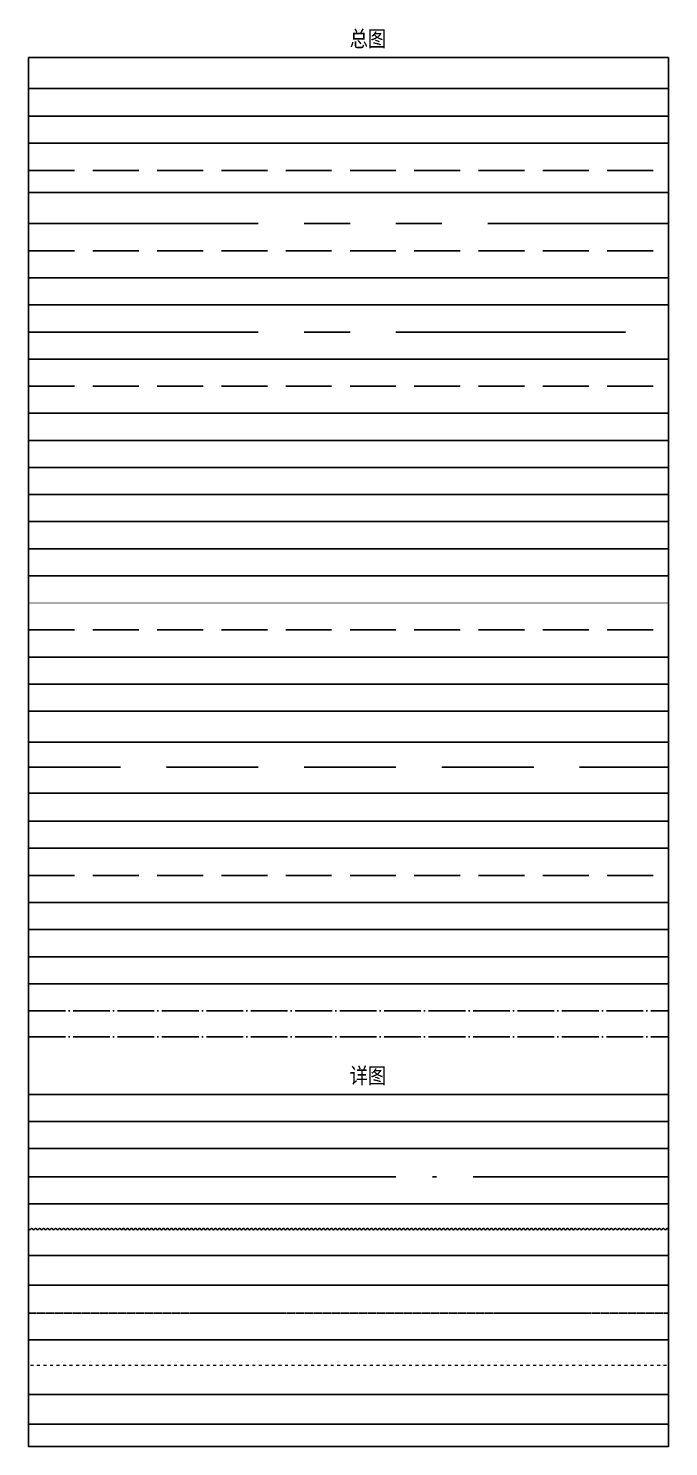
# Model space of a CAD drawing. Header units: millimetres. Extents: x -2430464 to 225692, y -180 to 1805330.
# Drawn here: x -1383687 to -1380200, y 1516710 to 1524435 of the extents above; entities that cross this region are included whole.
import ezdxf

# ---------------------------------------------------------------- set-up
doc = ezdxf.new("R2010")
doc.units = ezdxf.units.MM
doc.header["$LTSCALE"] = 1000
for name, pattern in [('CENTER', [2, 1.25, -0.25, 0.25, -0.25]), ('DASH', [0.35, 0.25, -0.1]), ('DASHED', [0.75, 0.5, -0.25]), ('DOTE', [2.42, 2, -0.2, 0.02, -0.2]), ('PHANTOM', [2.5, 1.25, -0.25, 0.25, -0.25, 0.25, -0.25])]:
    doc.linetypes.add(name, pattern=pattern)
doc.layers.get('0').update_dxf_attribs({"linetype": 'CONTINUOUS'})
doc.layers.get('DEFPOINTS').update_dxf_attribs({"linetype": 'CONTINUOUS'})
for name, color, linetype in [('DIM_COOR', 3, 'CONTINUOUS'), ('DIM_ELEV', 3, 'CONTINUOUS'), ('L-Axis', 1, 'DOTE'), ('L-B.NO.', 2, 'CONTINUOUS'), ('L-Bldg', 8, 'CONTINUOUS'), ('L-Center', 1, 'CENTER'), ('L-Contour', 8, 'DASH'), ('L-ContourText', 53, 'CONTINUOUS'), ('L-ExtendedLine', 8, 'DASH'), ('L-Finished lamps', 2, 'CONTINUOUS'), ('L-Finished product', 13, 'CONTINUOUS'), ('L-Fireroad', 3, 'DASH'), ('L-Floor', 6, 'CONTINUOUS'), ('L-Furniture', 2, 'CONTINUOUS'), ('L-Glass', 144, 'CONTINUOUS'), ('L-Grid', 8, 'DOTE'), ('L-Grid1', 1, 'DOTE'), ('L-Gully', 144, 'CONTINUOUS'), ('L-Hardware', 210, 'CONTINUOUS'), ('L-Hatch', 8, 'CONTINUOUS'), ('L-Hatch1', 9, 'CONTINUOUS'), ('L-Index', 3, 'DASHED'), ('L-Limit', 1, 'PHANTOM'), ('L-Look line', 9, 'CONTINUOUS'), ('L-Look line1', 11, 'CONTINUOUS'), ('L-Objective View', 8, 'CONTINUOUS'), ('L-Outline', 6, 'CONTINUOUS'), ('L-pa', 3, 'CONTINUOUS'), ('L-Parking', 30, 'DASH'), ('L-Pave', 4, 'CONTINUOUS'), ('L-Pave1', 31, 'CONTINUOUS'), ('L-Pavement', 30, 'CONTINUOUS'), ('L-Pool', 5, 'CONTINUOUS'), ('L-Pool1', 150, 'CONTINUOUS'), ('L-Railing', 2, 'CONTINUOUS'), ('L-Rebar', 1, 'CONTINUOUS'), ('L-Section', 4, 'CONTINUOUS'), ('L-Slope line', 1, 'DASH'), ('L-Step', 15, 'CONTINUOUS'), ('L-Stone', 9, 'CONTINUOUS'), ('L-Structure', 50, 'CONTINUOUS'), ('L-Style Index', 2, 'CONTINUOUS'), ('L-Ugoutline', 6, 'DASH'), ('L-Wall', 5, 'CONTINUOUS'), ('L-Water', 150, 'CONTINUOUS'), ('L-Waterproofer', 210, 'CONTINUOUS'), ('L-XREF', 7, 'CONTINUOUS'), ('PUB_TEXT', 7, 'CONTINUOUS')]:
    doc.layers.add(name, color=color, linetype=linetype)
doc.layers.add('L-Auxiliary Line', color=1, linetype='CONTINUOUS', plot=False)
doc.styles.get("Standard").update_dxf_attribs({"font": 'tssdeng.shx', "width": 0.7, "bigfont": 'hztxt.shx'})

# ---------------------------------------------------------------- blocks, each defined once
blk = doc.blocks.new('$LinePat$波浪线')
at = {"color": 0}
for centre, start, end in [((150, -42), 201.67235, 338.32741), ((450, -161), 21.67235, 158.32741)]:
    blk.add_arc(centre, 161, start, end, dxfattribs=at)
blk = doc.blocks.new('$LinePat$防水层1')
at = {"color": 0}
blk.add_solid([(150, 0), (450, 0), (150, -100), (450, -100)], dxfattribs=at)
at = {"layer": 'DEFPOINTS'}
for p in [(0, 0), (600, 0)]:
    blk.add_point(p, dxfattribs=at)

msp = doc.modelspace()

# ---------------------------------------------------------------- linework, layer by layer
msp.add_line((-1383685.19, 1524276.99), (-1380201.78, 1524276.99))
msp.add_lwpolyline([(-1383685.19, 1524276.99), (-1383685.19, 1516709.9), (-1380201.78, 1516709.9), (-1380201.78, 1524276.99)])
at = {"layer": 'DIM_COOR'}
msp.add_lwpolyline([(-1383685.19, 1519231.12), (-1380201.78, 1519231.12)], dxfattribs=at)
at = {"layer": 'DIM_ELEV'}
msp.add_lwpolyline([(-1383685.19, 1519673.8), (-1380201.78, 1519673.8)], dxfattribs=at)
at = {"layer": 'L-Auxiliary Line'}
msp.add_lwpolyline([(-1383685.19, 1520546.56), (-1380201.78, 1520546.56)], dxfattribs=at)
at = {"layer": 'L-Axis'}
msp.add_lwpolyline([(-1383685.19, 1518180.1), (-1380201.78, 1518180.1)], dxfattribs=at)
at = {"layer": 'L-B.NO.', "ltscale": 500}
msp.add_lwpolyline([(-1383685.19, 1523956.97), (-1380201.78, 1523956.97)], dxfattribs=at)
at = {"layer": 'L-Bldg'}
msp.add_lwpolyline([(-1383685.19, 1524106.99), (-1380201.78, 1524106.99)], dxfattribs=at)
at = {"layer": 'L-Center'}
msp.add_lwpolyline([(-1383685.19, 1522781.38), (-1380201.78, 1522781.38)], dxfattribs=at)
at = {"layer": 'L-Contour'}
msp.add_lwpolyline([(-1383685.19, 1522486.26), (-1380201.78, 1522486.26)], dxfattribs=at)
at = {"layer": 'L-ContourText'}
msp.add_lwpolyline([(-1383685.19, 1522338.69), (-1380201.78, 1522338.69)], dxfattribs=at)
at = {"layer": 'L-ExtendedLine', "ltscale": 0.02}
msp.add_lwpolyline([(-1383685.19, 1517436.33), (-1380201.78, 1517436.33)], dxfattribs=at)
at = {"layer": 'L-Finished lamps'}
msp.add_lwpolyline([(-1383685.19, 1520116.49), (-1380201.78, 1520116.49)], dxfattribs=at)
at = {"layer": 'L-Finished product'}
msp.add_lwpolyline([(-1383685.19, 1520268.96), (-1380201.78, 1520268.96)], dxfattribs=at)
at = {"layer": 'L-Fireroad'}
msp.add_lwpolyline([(-1383685.19, 1523224.07), (-1380201.78, 1523224.07)], dxfattribs=at)
at = {"layer": 'L-Floor'}
msp.add_lwpolyline([(-1383685.19, 1518628.66), (-1380201.78, 1518628.66)], dxfattribs=at)
at = {"layer": 'L-Furniture'}
msp.add_lwpolyline([(-1383685.19, 1521600.88), (-1380201.78, 1521600.88)], dxfattribs=at)
at = {"layer": 'L-Glass'}
msp.add_lwpolyline([(-1383685.19, 1516994.28), (-1380201.78, 1516994.28)], dxfattribs=at)
at = {"layer": 'L-Grid', "ltscale": 0.1}
msp.add_lwpolyline([(-1383685.19, 1519083.55), (-1380201.78, 1519083.55)], dxfattribs=at)
at = {"layer": 'L-Grid1', "ltscale": 0.1}
msp.add_lwpolyline([(-1383685.19, 1518941.87), (-1380201.78, 1518941.87)], dxfattribs=at)
at = {"layer": 'L-Gully'}
msp.add_lwpolyline([(-1383685.19, 1521010.63), (-1380201.78, 1521010.63)], dxfattribs=at)
at = {"layer": 'L-Hardware'}
msp.add_lwpolyline([(-1383685.19, 1517291.86), (-1380201.78, 1517291.86)], dxfattribs=at)
at = {"layer": 'L-Hatch'}
msp.add_lwpolyline([(-1383685.19, 1519526.24), (-1380201.78, 1519526.24)], dxfattribs=at)
at = {"layer": 'L-Hatch1'}
msp.add_lwpolyline([(-1383685.19, 1519378.68), (-1380201.78, 1519378.68)], dxfattribs=at)
at = {"layer": 'L-Index'}
msp.add_lwpolyline([(-1383685.19, 1520411.62), (-1380201.78, 1520411.62)], dxfattribs=at)
at = {"layer": 'L-Limit'}
msp.add_lwpolyline([(-1383685.19, 1523371.63), (-1380201.78, 1523371.63)], dxfattribs=at)
at = {"layer": 'L-Look line'}
msp.add_lwpolyline([(-1383685.19, 1517751.08), (-1380201.78, 1517751.08)], dxfattribs=at)
at = {"layer": 'L-Look line1'}
msp.add_lwpolyline([(-1383685.19, 1517589.85), (-1380201.78, 1517589.85)], dxfattribs=at)
at = {"layer": 'L-Objective View'}
msp.add_lwpolyline([(-1383685.19, 1518032.53), (-1380201.78, 1518032.53)], dxfattribs=at)
at = {"layer": 'L-Outline'}
msp.add_lwpolyline([(-1383685.19, 1523809.41), (-1380201.78, 1523809.41)], dxfattribs=at)
at = {"layer": 'L-pa'}
msp.add_lwpolyline([(-1383685.19, 1521453.32), (-1380201.78, 1521453.32)], dxfattribs=at)
at = {"layer": 'L-Parking'}
msp.add_lwpolyline([(-1383685.19, 1521158.19), (-1380201.78, 1521158.19)], dxfattribs=at)
at = {"layer": 'L-Pave'}
msp.add_lwpolyline([(-1383685.19, 1523076.51), (-1380201.78, 1523076.51)], dxfattribs=at)
at = {"layer": 'L-Pave1'}
msp.add_lwpolyline([(-1383685.19, 1522928.94), (-1380201.78, 1522928.94)], dxfattribs=at)
at = {"layer": 'L-Pavement'}
msp.add_lwpolyline([(-1383685.19, 1522633.82), (-1380201.78, 1522633.82)], dxfattribs=at)
at = {"layer": 'L-Pool'}
msp.add_lwpolyline([(-1383685.19, 1522043.57), (-1380201.78, 1522043.57)], dxfattribs=at)
at = {"layer": 'L-Pool1'}
msp.add_lwpolyline([(-1383685.19, 1521896.01), (-1380201.78, 1521896.01)], dxfattribs=at)
at = {"layer": 'L-Railing', "ltscale": 0.02}
msp.add_lwpolyline([(-1383685.19, 1520715.51), (-1380201.78, 1520715.51)], dxfattribs=at)
at = {"layer": 'L-Rebar'}
msp.add_lwpolyline([(-1383685.19, 1516833.05), (-1380201.78, 1516833.05)], dxfattribs=at)
at = {"layer": 'L-Section'}
msp.add_lwpolyline([(-1383685.19, 1518481.1), (-1380201.78, 1518481.1)], dxfattribs=at)
at = {"layer": 'L-Slope line'}
msp.add_lwpolyline([(-1383685.19, 1519821.37), (-1380201.78, 1519821.37)], dxfattribs=at)
at = {"layer": 'L-Step'}
msp.add_lwpolyline([(-1383685.19, 1521748.44), (-1380201.78, 1521748.44)], dxfattribs=at)
at = {"layer": 'L-Stone', "const_width": 2.94}
msp.add_lwpolyline([(-1383685.19, 1521305.76), (-1380201.78, 1521305.76)], dxfattribs=at)
at = {"layer": 'L-Structure'}
msp.add_lwpolyline([(-1383685.19, 1518333.54), (-1380201.78, 1518333.54)], dxfattribs=at)
at = {"layer": 'L-Style Index', "ltscale": 0.02}
msp.add_lwpolyline([(-1383685.19, 1520863.07), (-1380201.78, 1520863.07)], dxfattribs=at)
at = {"layer": 'L-Ugoutline'}
msp.add_lwpolyline([(-1383685.19, 1523661.85), (-1380201.78, 1523661.85)], dxfattribs=at)
at = {"layer": 'L-Wall', "ltscale": 0.1}
msp.add_lwpolyline([(-1383685.19, 1522191.13), (-1380201.78, 1522191.13)], dxfattribs=at)
at = {"layer": 'L-XREF'}
msp.add_lwpolyline([(-1383685.19, 1523541.63), (-1380201.78, 1523541.63)], dxfattribs=at)
at = {"layer": 'PUB_TEXT'}
msp.add_lwpolyline([(-1383685.19, 1519968.93), (-1380201.78, 1519968.93)], dxfattribs=at)

# ---------------------------------------------------------------- block references
at = {"layer": 'L-Water', "xscale": 0.03628560533088059, "yscale": 0.03611433485970246, "zscale": 0.03611433485970246}
for p in [(-1383685.19, 1517898.64), (-1383663.42, 1517898.64), (-1383641.65, 1517898.64), (-1383619.88, 1517898.64), (-1383598.11, 1517898.64), (-1383576.33, 1517898.64), (-1383554.56, 1517898.64), (-1383532.79, 1517898.64), (-1383511.02, 1517898.64), (-1383489.25, 1517898.64), (-1383467.48, 1517898.64), (-1383445.71, 1517898.64), (-1383423.93, 1517898.64), (-1383402.16, 1517898.64), (-1383380.39, 1517898.64), (-1383358.62, 1517898.64), (-1383336.85, 1517898.64), (-1383315.08, 1517898.64), (-1383293.31, 1517898.64), (-1383271.53, 1517898.64), (-1383249.76, 1517898.64), (-1383227.99, 1517898.64), (-1383206.22, 1517898.64), (-1383184.45, 1517898.64), (-1383162.68, 1517898.64), (-1383140.91, 1517898.64), (-1383119.14, 1517898.64), (-1383097.36, 1517898.64), (-1383075.59, 1517898.64), (-1383053.82, 1517898.64), (-1383032.05, 1517898.64), (-1383010.28, 1517898.64), (-1382988.51, 1517898.64), (-1382966.74, 1517898.64), (-1382944.96, 1517898.64), (-1382923.19, 1517898.64), (-1382901.42, 1517898.64), (-1382879.65, 1517898.64), (-1382857.88, 1517898.64), (-1382836.11, 1517898.64), (-1382814.34, 1517898.64), (-1382792.57, 1517898.64), (-1382770.79, 1517898.64), (-1382749.02, 1517898.64), (-1382727.25, 1517898.64), (-1382705.48, 1517898.64), (-1382683.71, 1517898.64), (-1382661.94, 1517898.64), (-1382640.17, 1517898.64), (-1382618.39, 1517898.64), (-1382596.62, 1517898.64), (-1382574.85, 1517898.64), (-1382553.08, 1517898.64), (-1382531.31, 1517898.64), (-1382509.54, 1517898.64), (-1382487.77, 1517898.64), (-1382466, 1517898.64), (-1382444.22, 1517898.64), (-1382422.45, 1517898.64), (-1382400.68, 1517898.64), (-1382378.91, 1517898.64), (-1382357.14, 1517898.64), (-1382335.37, 1517898.64), (-1382313.6, 1517898.64), (-1382291.82, 1517898.64), (-1382270.05, 1517898.64), (-1382248.28, 1517898.64), (-1382226.51, 1517898.64), (-1382204.74, 1517898.64), (-1382182.97, 1517898.64), (-1382161.2, 1517898.64), (-1382139.43, 1517898.64), (-1382117.65, 1517898.64), (-1382095.88, 1517898.64), (-1382074.11, 1517898.64), (-1382052.34, 1517898.64), (-1382030.57, 1517898.64), (-1382008.8, 1517898.64), (-1381987.03, 1517898.64), (-1381965.25, 1517898.64), (-1381943.48, 1517898.64), (-1381921.71, 1517898.64), (-1381899.94, 1517898.64), (-1381878.17, 1517898.64), (-1381856.4, 1517898.64), (-1381834.63, 1517898.64), (-1381812.85, 1517898.64), (-1381791.08, 1517898.64), (-1381769.31, 1517898.64), (-1381747.54, 1517898.64), (-1381725.77, 1517898.64), (-1381704, 1517898.64), (-1381682.23, 1517898.64), (-1381660.46, 1517898.64), (-1381638.68, 1517898.64), (-1381616.91, 1517898.64), (-1381595.14, 1517898.64), (-1381573.37, 1517898.64), (-1381551.6, 1517898.64), (-1381529.83, 1517898.64), (-1381508.06, 1517898.64), (-1381486.28, 1517898.64), (-1381464.51, 1517898.64), (-1381442.74, 1517898.64), (-1381420.97, 1517898.64), (-1381399.2, 1517898.64), (-1381377.43, 1517898.64), (-1381355.66, 1517898.64), (-1381333.89, 1517898.64), (-1381312.11, 1517898.64), (-1381290.34, 1517898.64), (-1381268.57, 1517898.64), (-1381246.8, 1517898.64), (-1381225.03, 1517898.64), (-1381203.26, 1517898.64), (-1381181.49, 1517898.64), (-1381159.71, 1517898.64), (-1381137.94, 1517898.64), (-1381116.17, 1517898.64), (-1381094.4, 1517898.64), (-1381072.63, 1517898.64), (-1381050.86, 1517898.64), (-1381029.09, 1517898.64), (-1381007.32, 1517898.64), (-1380985.54, 1517898.64), (-1380963.77, 1517898.64), (-1380942, 1517898.64), (-1380920.23, 1517898.64), (-1380898.46, 1517898.64), (-1380876.69, 1517898.64), (-1380854.92, 1517898.64), (-1380833.14, 1517898.64), (-1380811.37, 1517898.64), (-1380789.6, 1517898.64), (-1380767.83, 1517898.64), (-1380746.06, 1517898.64), (-1380724.29, 1517898.64), (-1380702.52, 1517898.64), (-1380680.75, 1517898.64), (-1380658.97, 1517898.64), (-1380637.2, 1517898.64), (-1380615.43, 1517898.64), (-1380593.66, 1517898.64), (-1380571.89, 1517898.64), (-1380550.12, 1517898.64), (-1380528.35, 1517898.64), (-1380506.57, 1517898.64), (-1380484.8, 1517898.64), (-1380463.03, 1517898.64), (-1380441.26, 1517898.64), (-1380419.49, 1517898.64), (-1380397.72, 1517898.64), (-1380375.95, 1517898.64), (-1380354.17, 1517898.64), (-1380332.4, 1517898.64), (-1380310.63, 1517898.64), (-1380288.86, 1517898.64), (-1380267.09, 1517898.64), (-1380245.32, 1517898.64), (-1380223.55, 1517898.64)]:
    msp.add_blockref('$LinePat$波浪线', p, dxfattribs=at)
at = {"layer": 'L-Waterproofer', "xscale": 0.05924175294148774, "yscale": 0.05882352941176471, "zscale": 0.05882352941176471}
for p in [(-1383685.19, 1517155.51), (-1383649.65, 1517155.51), (-1383614.1, 1517155.51), (-1383578.56, 1517155.51), (-1383543.01, 1517155.51), (-1383507.47, 1517155.51), (-1383471.92, 1517155.51), (-1383436.38, 1517155.51), (-1383400.83, 1517155.51), (-1383365.29, 1517155.51), (-1383329.74, 1517155.51), (-1383294.19, 1517155.51), (-1383258.65, 1517155.51), (-1383223.1, 1517155.51), (-1383187.56, 1517155.51), (-1383152.01, 1517155.51), (-1383116.47, 1517155.51), (-1383080.92, 1517155.51), (-1383045.38, 1517155.51), (-1383009.83, 1517155.51), (-1382974.29, 1517155.51), (-1382938.74, 1517155.51), (-1382903.2, 1517155.51), (-1382867.65, 1517155.51), (-1382832.11, 1517155.51), (-1382796.56, 1517155.51), (-1382761.02, 1517155.51), (-1382725.47, 1517155.51), (-1382689.93, 1517155.51), (-1382654.38, 1517155.51), (-1382618.84, 1517155.51), (-1382583.29, 1517155.51), (-1382547.75, 1517155.51), (-1382512.2, 1517155.51), (-1382476.66, 1517155.51), (-1382441.11, 1517155.51), (-1382405.57, 1517155.51), (-1382370.02, 1517155.51), (-1382334.48, 1517155.51), (-1382298.93, 1517155.51), (-1382263.39, 1517155.51), (-1382227.84, 1517155.51), (-1382192.3, 1517155.51), (-1382156.75, 1517155.51), (-1382121.21, 1517155.51), (-1382085.66, 1517155.51), (-1382050.12, 1517155.51), (-1382014.57, 1517155.51), (-1381979.03, 1517155.51), (-1381943.48, 1517155.51), (-1381907.94, 1517155.51), (-1381872.39, 1517155.51), (-1381836.85, 1517155.51), (-1381801.3, 1517155.51), (-1381765.76, 1517155.51), (-1381730.21, 1517155.51), (-1381694.67, 1517155.51), (-1381659.12, 1517155.51), (-1381623.58, 1517155.51), (-1381588.03, 1517155.51), (-1381552.49, 1517155.51), (-1381516.94, 1517155.51), (-1381481.4, 1517155.51), (-1381445.85, 1517155.51), (-1381410.31, 1517155.51), (-1381374.76, 1517155.51), (-1381339.22, 1517155.51), (-1381303.67, 1517155.51), (-1381268.13, 1517155.51), (-1381232.58, 1517155.51), (-1381197.04, 1517155.51), (-1381161.49, 1517155.51), (-1381125.95, 1517155.51), (-1381090.4, 1517155.51), (-1381054.86, 1517155.51), (-1381019.31, 1517155.51), (-1380983.77, 1517155.51), (-1380948.22, 1517155.51), (-1380912.68, 1517155.51), (-1380877.13, 1517155.51), (-1380841.59, 1517155.51), (-1380806.04, 1517155.51), (-1380770.5, 1517155.51), (-1380734.95, 1517155.51), (-1380699.41, 1517155.51), (-1380663.86, 1517155.51), (-1380628.32, 1517155.51), (-1380592.77, 1517155.51), (-1380557.23, 1517155.51), (-1380521.68, 1517155.51), (-1380486.14, 1517155.51), (-1380450.59, 1517155.51), (-1380415.05, 1517155.51), (-1380379.5, 1517155.51), (-1380343.96, 1517155.51), (-1380308.41, 1517155.51), (-1380272.87, 1517155.51), (-1380237.32, 1517155.51)]:
    msp.add_blockref('$LinePat$防水层1', p, dxfattribs=at)

# ---------------------------------------------------------------- texts
for s, p in [('总图', (-1381936.96, 1524325.84)), ('详图', (-1381936.96, 1518677.52))]:
    msp.add_text(s, height=99.291).set_placement(p)

doc.saveas('drawing.dxf')
